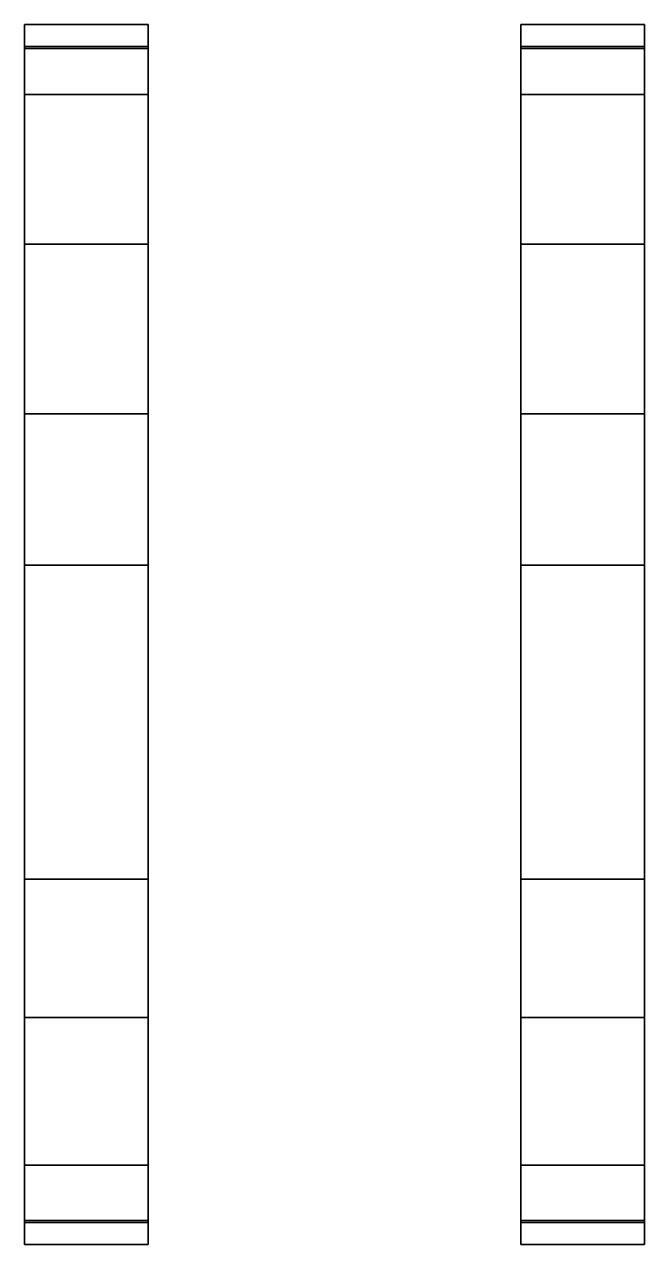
# Model space of a CAD drawing. Extents: x -1.68 to 1.68, y -3.3 to 3.31.
import ezdxf

# ---------------------------------------------------------------- set-up
doc = ezdxf.new("R2010")
doc.units = 0
doc.layers.add('TRACKS', color=3, linetype='CONTINUOUS')

msp = doc.modelspace()

# ---------------------------------------------------------------- linework, layer by layer
at = {"layer": 'TRACKS'}
for points in [[(-1.68, 3.31, 0.8), (-1.68, 3.19, 1.07), (-1.01, 3.19, 1.07), (-1.01, 3.31, 0.8)], [(-1.01, 3.31, 0.8), (-1.01, 3.19, 1.07), (-1.68, 3.19, 1.07), (-1.68, 3.31, 0.8)], [(-1.68, 3.18, 0.53), (-1.68, 3.31, 0.8), (-1.01, 3.31, 0.8), (-1.01, 3.18, 0.53)], [(-1.01, 3.18, 0.53), (-1.01, 3.31, 0.8), (-1.68, 3.31, 0.8), (-1.68, 3.18, 0.53)], [(1.01, 3.18, 0.53), (1.01, 3.31, 0.8), (1.68, 3.31, 0.8), (1.68, 3.18, 0.53)], [(1.68, 3.18, 0.53), (1.68, 3.31, 0.8), (1.01, 3.31, 0.8), (1.01, 3.18, 0.53)], [(1.01, 3.31, 0.8), (1.01, 3.19, 1.07), (1.68, 3.19, 1.07), (1.68, 3.31, 0.8)], [(1.68, 3.31, 0.8), (1.68, 3.19, 1.07), (1.01, 3.19, 1.07), (1.01, 3.31, 0.8)], [(-1.68, 3.19, 1.07), (-1.68, 2.93, 1.17), (-1.01, 2.93, 1.17), (-1.01, 3.19, 1.07)], [(-1.01, 3.19, 1.07), (-1.01, 2.93, 1.17), (-1.68, 2.93, 1.17), (-1.68, 3.19, 1.07)], [(-1.68, 2.12), (-1.68, 3.18, 0.53), (-1.01, 3.18, 0.53), (-1.01, 2.12)], [(-1.01, 2.12), (-1.01, 3.18, 0.53), (-1.68, 3.18, 0.53), (-1.68, 2.12)], [(1.01, 3.19, 1.07), (1.01, 2.93, 1.17), (1.68, 2.93, 1.17), (1.68, 3.19, 1.07)], [(1.68, 3.19, 1.07), (1.68, 2.93, 1.17), (1.01, 2.93, 1.17), (1.01, 3.19, 1.07)], [(1.01, 2.12), (1.01, 3.18, 0.53), (1.68, 3.18, 0.53), (1.68, 2.12)], [(1.68, 2.12), (1.68, 3.18, 0.53), (1.01, 3.18, 0.53), (1.01, 2.12)], [(-1.68, 2.93, 1.17), (-1.68, 1.2, 0.85), (-1.01, 1.2, 0.85), (-1.01, 2.93, 1.17)], [(-1.01, 2.93, 1.17), (-1.01, 1.2, 0.85), (-1.68, 1.2, 0.85), (-1.68, 2.93, 1.17)], [(1.01, 2.93, 1.17), (1.01, 1.2, 0.85), (1.68, 1.2, 0.85), (1.68, 2.93, 1.17)], [(1.68, 2.93, 1.17), (1.68, 1.2, 0.85), (1.01, 1.2, 0.85), (1.01, 2.93, 1.17)], [(-1.01, -2.07), (-1.01, 2.12), (-1.68, 2.12), (-1.68, -2.07)], [(-1.68, -2.07), (-1.68, 2.12), (-1.01, 2.12), (-1.01, -2.07)], [(1.68, -2.07), (1.68, 2.12), (1.01, 2.12), (1.01, -2.07)], [(1.01, -2.07), (1.01, 2.12), (1.68, 2.12), (1.68, -2.07)], [(-1.68, 1.2, 0.85), (-1.68, 0.38, 0.8), (-1.01, 0.38, 0.8), (-1.01, 1.2, 0.85)], [(-1.01, 1.2, 0.85), (-1.01, 0.38, 0.8), (-1.68, 0.38, 0.8), (-1.68, 1.2, 0.85)], [(1.01, 1.2, 0.85), (1.01, 0.38, 0.8), (1.68, 0.38, 0.8), (1.68, 1.2, 0.85)], [(1.68, 1.2, 0.85), (1.68, 0.38, 0.8), (1.01, 0.38, 0.8), (1.01, 1.2, 0.85)], [(-1.68, 0.38, 0.8), (-1.68, -1.32, 0.8), (-1.01, -1.32, 0.8), (-1.01, 0.38, 0.8)], [(-1.01, 0.38, 0.8), (-1.01, -1.32, 0.8), (-1.68, -1.32, 0.8), (-1.68, 0.38, 0.8)], [(1.01, 0.38, 0.8), (1.01, -1.32, 0.8), (1.68, -1.32, 0.8), (1.68, 0.38, 0.8)], [(1.68, 0.38, 0.8), (1.68, -1.32, 0.8), (1.01, -1.32, 0.8), (1.01, 0.38, 0.8)], [(-1.68, -1.32, 0.8), (-1.68, -2.87, 1.08), (-1.01, -2.87, 1.08), (-1.01, -1.32, 0.8)], [(-1.01, -1.32, 0.8), (-1.01, -2.87, 1.08), (-1.68, -2.87, 1.08), (-1.68, -1.32, 0.8)], [(1.01, -1.32, 0.8), (1.01, -2.87, 1.08), (1.68, -2.87, 1.08), (1.68, -1.32, 0.8)], [(1.68, -1.32, 0.8), (1.68, -2.87, 1.08), (1.01, -2.87, 1.08), (1.01, -1.32, 0.8)], [(-1.68, -2.87, 0.23), (-1.68, -2.07), (-1.01, -2.07), (-1.01, -2.87, 0.23)], [(-1.01, -2.87, 0.23), (-1.01, -2.07), (-1.68, -2.07), (-1.68, -2.87, 0.23)], [(1.01, -2.87, 0.23), (1.01, -2.07), (1.68, -2.07), (1.68, -2.87, 0.23)], [(1.68, -2.87, 0.23), (1.68, -2.07), (1.01, -2.07), (1.01, -2.87, 0.23)], [(-1.68, -3.18, 0.36), (-1.68, -2.87, 0.23), (-1.01, -2.87, 0.23), (-1.01, -3.18, 0.36)], [(-1.01, -3.18, 0.36), (-1.01, -2.87, 0.23), (-1.68, -2.87, 0.23), (-1.68, -3.18, 0.36)], [(-1.68, -2.87, 1.08), (-1.68, -3.17, 0.96), (-1.01, -3.17, 0.96), (-1.01, -2.87, 1.08)], [(-1.01, -2.87, 1.08), (-1.01, -3.17, 0.96), (-1.68, -3.17, 0.96), (-1.68, -2.87, 1.08)], [(1.01, -3.18, 0.36), (1.01, -2.87, 0.23), (1.68, -2.87, 0.23), (1.68, -3.18, 0.36)], [(1.68, -3.18, 0.36), (1.68, -2.87, 0.23), (1.01, -2.87, 0.23), (1.01, -3.18, 0.36)], [(1.01, -2.87, 1.08), (1.01, -3.17, 0.96), (1.68, -3.17, 0.96), (1.68, -2.87, 1.08)], [(1.68, -2.87, 1.08), (1.68, -3.17, 0.96), (1.01, -3.17, 0.96), (1.01, -2.87, 1.08)], [(-1.68, -3.17, 0.96), (-1.68, -3.3, 0.66), (-1.01, -3.3, 0.66), (-1.01, -3.17, 0.96)], [(-1.01, -3.17, 0.96), (-1.01, -3.3, 0.66), (-1.68, -3.3, 0.66), (-1.68, -3.17, 0.96)], [(1.01, -3.17, 0.96), (1.01, -3.3, 0.66), (1.68, -3.3, 0.66), (1.68, -3.17, 0.96)], [(1.68, -3.17, 0.96), (1.68, -3.3, 0.66), (1.01, -3.3, 0.66), (1.01, -3.17, 0.96)], [(-1.68, -3.3, 0.66), (-1.68, -3.18, 0.36), (-1.01, -3.18, 0.36), (-1.01, -3.3, 0.66)], [(-1.01, -3.3, 0.66), (-1.01, -3.18, 0.36), (-1.68, -3.18, 0.36), (-1.68, -3.3, 0.66)], [(1.01, -3.3, 0.66), (1.01, -3.18, 0.36), (1.68, -3.18, 0.36), (1.68, -3.3, 0.66)], [(1.68, -3.3, 0.66), (1.68, -3.18, 0.36), (1.01, -3.18, 0.36), (1.01, -3.3, 0.66)]]:
    msp.add_3dface(points, dxfattribs=at)

doc.saveas('drawing.dxf')
